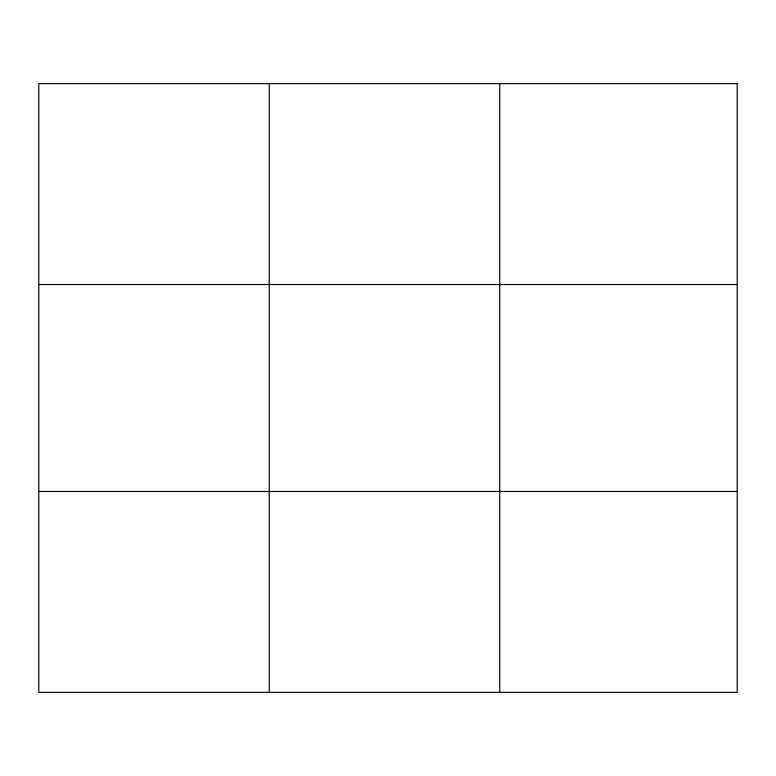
<?xml version="1.0" encoding="UTF-8"?>
<svg xmlns="http://www.w3.org/2000/svg" width="776" height="776" viewBox="0 0 776 776"><rect width="100%" height="100%" fill="white"/><g stroke="black" fill="none" stroke-linecap="round" stroke-linejoin="round"><path stroke-width="1.16" d="M269.272 83.662L269.272 692.337M499.744 83.662L499.744 692.337M38.8 284.52L737.2 284.52M38.8 491.48L737.2 491.48M737.2 83.662L737.2 692.337L38.8 692.337L38.8 83.662L737.2 83.662"/></g></svg>
